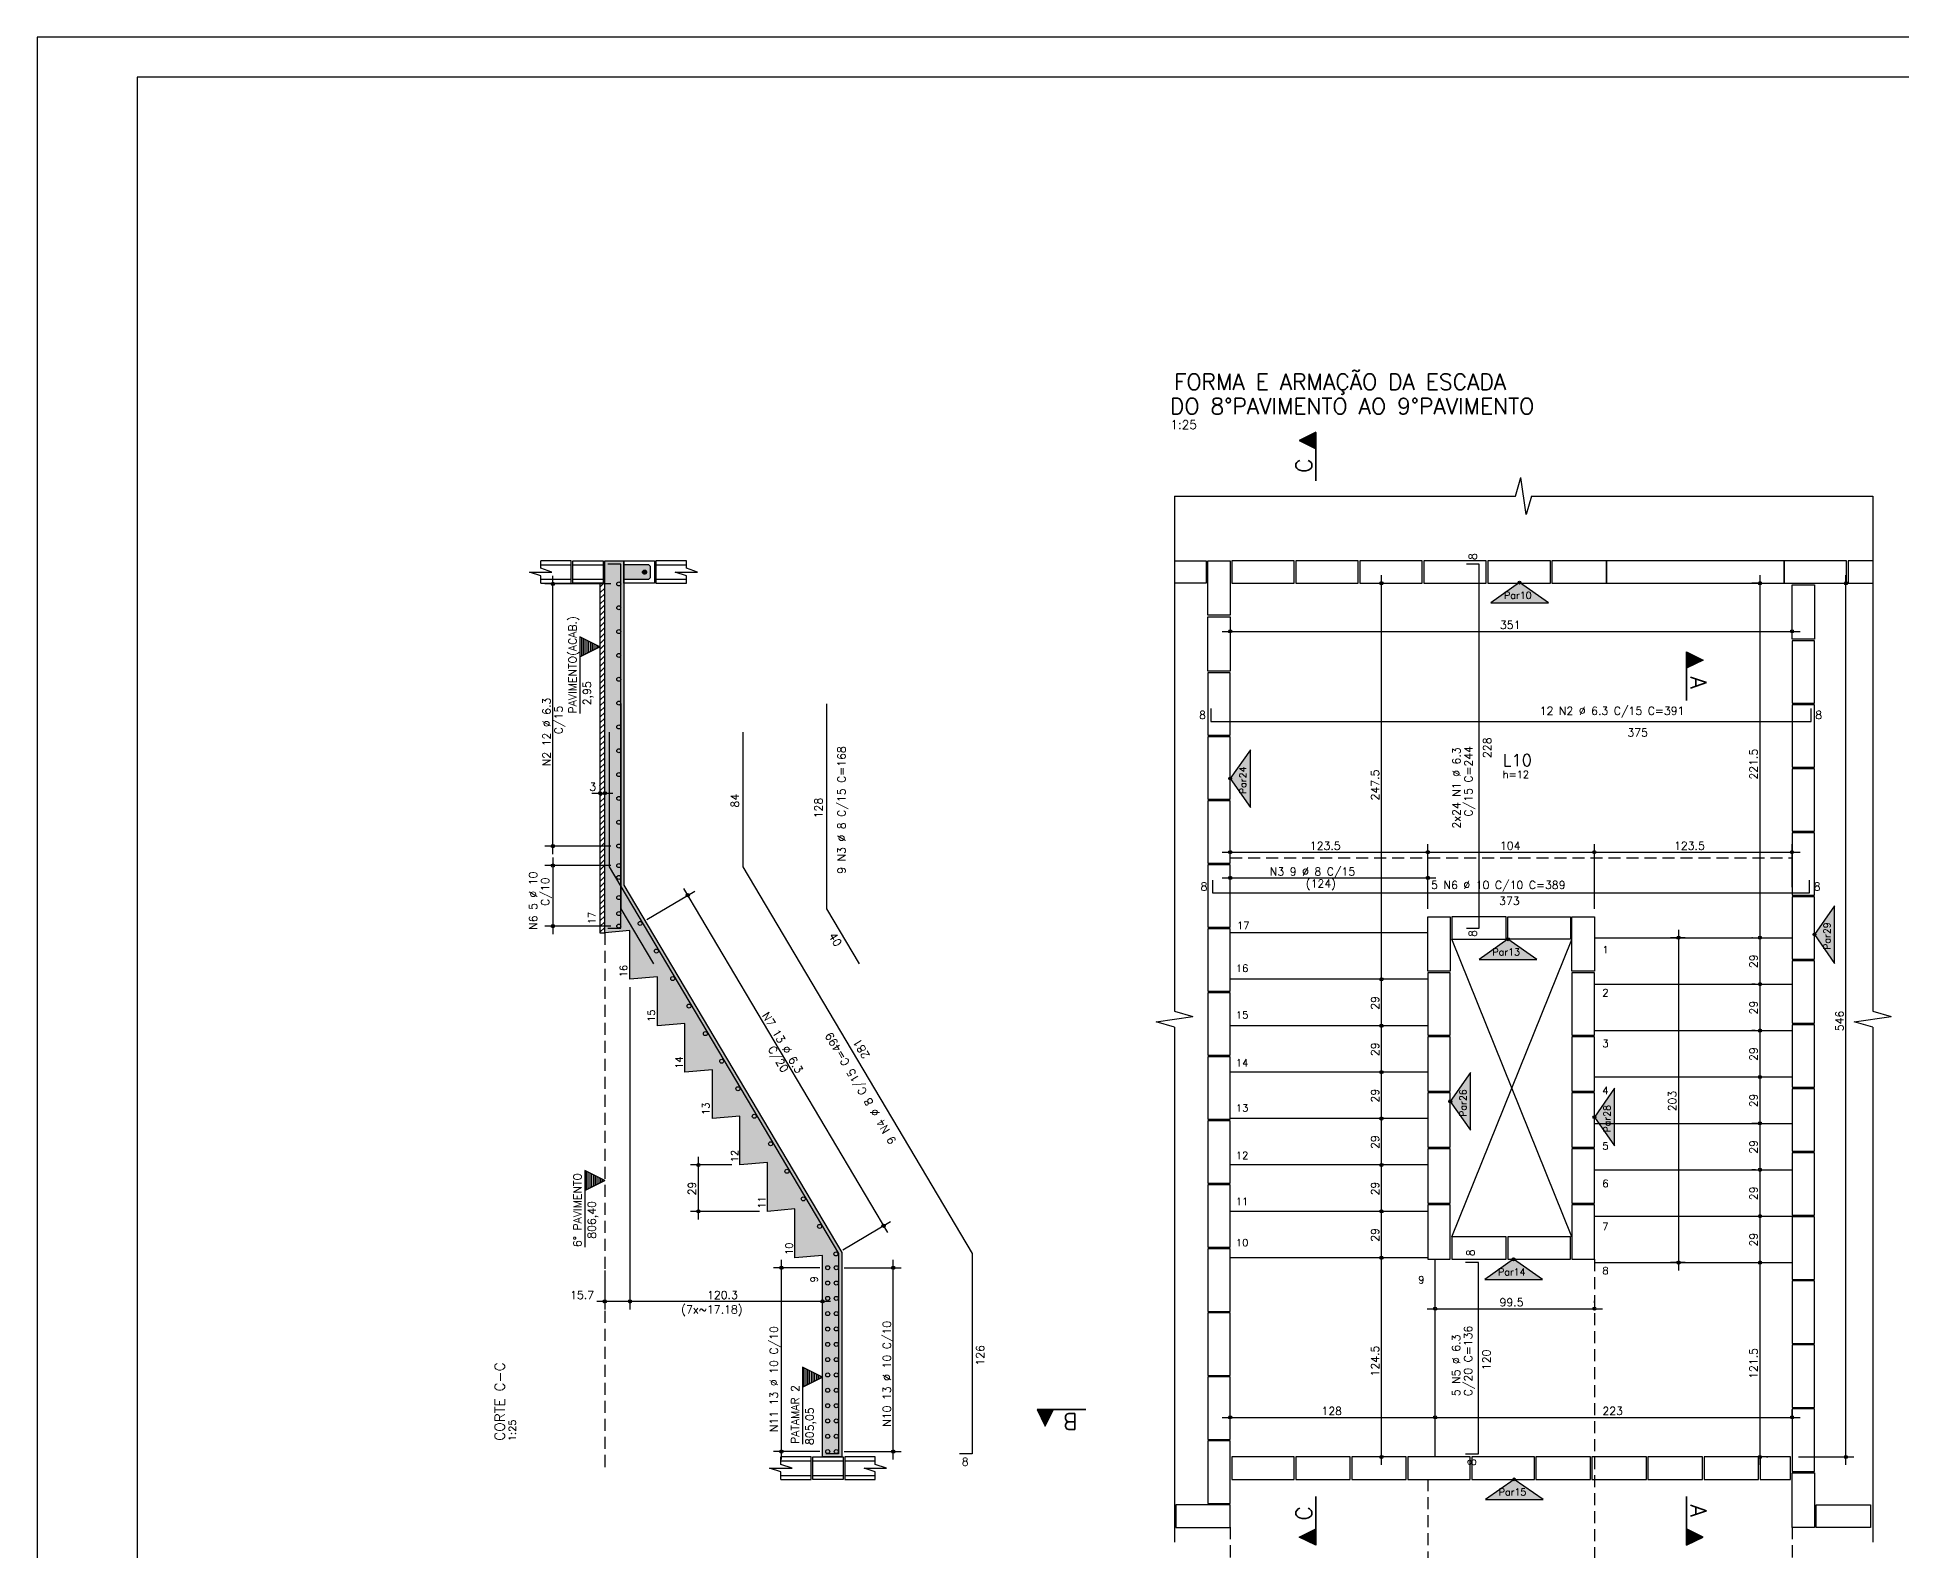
# Model space of a CAD drawing. Extents: x 0 to 84.1, y 0 to 59.4.
# Drawn here: x 0 to 46.59, y 21.57 to 59.4 of the extents above; entities that cross this region are included whole.
import ezdxf

# ---------------------------------------------------------------- set-up
doc = ezdxf.new("R2010")
doc.units = 0
doc.header["$MEASUREMENT"] = 0
doc.linetypes.add('ESTILO_TQS_0001', pattern=[0.45, 0.3, -0.15])
for name, color, linetype in [('ARQ_FOLHA', 7, 'CONTINUOUS'), ('PENA_01', 1, 'CONTINUOUS'), ('PENA_02', 2, 'CONTINUOUS'), ('PENA_03', 3, 'CONTINUOUS'), ('PENA_04', 4, 'CONTINUOUS'), ('PENA_05', 5, 'CONTINUOUS'), ('PENA_06', 6, 'CONTINUOUS'), ('PENA_10', 253, 'CONTINUOUS'), ('PENA_23', 50, 'CONTINUOUS')]:
    doc.layers.add(name, color=color, linetype=linetype)
doc.styles.get("Standard").update_dxf_attribs({"font": 'ROMANS.SHX'})

msp = doc.modelspace()

# ---------------------------------------------------------------- linework, layer by layer
at = {"layer": 'ARQ_FOLHA', "color": 1}
for points in [[(0, 0), (84.1, 0), (84.1, 59.4), (0, 59.4)], [(2.5, 1), (83.1, 1), (83.1, 58.4), (2.5, 58.4)]]:
    msp.add_lwpolyline(points, close=True, dxfattribs=at)
at = {"layer": 'PENA_01', "linetype": 'Continuous'}
for p, q in [((28.418, 46.313), (29.21, 46.313)), ((29.21, 46.313), (29.21, 45.753)), ((45.25, 46.313), (45.25, 45.753)), ((45.866, 46.313), (45.25, 46.313)), ((14.331, 45.734), (12.687, 45.734)), ((12.887, 38.983), (12.887, 45.934)), ((29.21, 45.753), (28.418, 45.753)), ((33.589, 35.652), (33.589, 45.953)), ((43.009, 45.753), (42.849, 45.753)), ((43.049, 45.953), (43.049, 36.692)), ((43.85, 45.753), (45.398, 45.753)), ((45.198, 23.713), (45.198, 45.953)), ((45.25, 45.753), (45.866, 45.753)), ((29.61, 44.55), (44.05, 44.55)), ((14.061, 40.696), (14.061, 40.706)), ((14.181, 40.698), (14.181, 40.706)), ((13.861, 40.506), (14.381, 40.506)), ((14.331, 39.183), (12.687, 39.183)), ((29.81, 38.953), (29.81, 39.23)), ((34.75, 37.613), (34.75, 39.23)), ((34.75, 37.613), (34.75, 39.23)), ((38.91, 37.613), (38.91, 39.23)), ((38.91, 37.613), (38.91, 39.23)), ((43.85, 38.153), (43.85, 39.23)), ((14.331, 38.695), (12.687, 38.695)), ((12.887, 38.895), (12.887, 36.982)), ((29.61, 39.03), (34.95, 39.03)), ((34.55, 39.03), (39.11, 39.03)), ((38.71, 39.03), (44.05, 39.03)), ((29.61, 38.385), (34.95, 38.385)), ((29.81, 38.545), (29.81, 38.585)), ((34.75, 38.545), (34.75, 38.585)), ((15.236, 37.349), (16.428, 38.056)), ((21.251, 29.522), (16.154, 38.126)), ((14.331, 37.182), (12.687, 37.182)), ((41.18, 36.892), (40.815, 36.892)), ((41.015, 37.092), (41.015, 28.572)), ((42.859, 36.892), (42.849, 36.892)), ((42.859, 36.892), (42.849, 36.892)), ((43.049, 37.092), (43.049, 35.532)), ((33.589, 34.492), (33.589, 36.052)), ((43.049, 35.932), (43.049, 34.372)), ((14.811, 35.652), (14.811, 27.601)), ((14.811, 35.652), (14.811, 27.601)), ((42.925, 35.732), (42.849, 35.732)), ((42.925, 35.732), (42.849, 35.732)), ((33.589, 33.332), (33.589, 34.892)), ((42.925, 34.572), (42.849, 34.572)), ((42.925, 34.572), (42.849, 34.572)), ((43.049, 34.772), (43.049, 33.212)), ((33.589, 32.172), (33.589, 33.732)), ((43.049, 33.612), (43.049, 32.052)), ((43.185, 33.412), (43.249, 33.412)), ((43.185, 33.412), (43.249, 33.412)), ((33.589, 31.012), (33.589, 32.572)), ((43.052, 32.252), (42.849, 32.252)), ((43.052, 32.252), (42.849, 32.252)), ((43.049, 32.452), (43.049, 30.892)), ((16.52, 29.852), (16.52, 31.412)), ((33.589, 29.852), (33.589, 31.412)), ((43.049, 31.292), (43.049, 29.732)), ((17.36, 31.212), (16.32, 31.212)), ((42.938, 31.092), (42.849, 31.092)), ((42.938, 31.092), (42.849, 31.092)), ((18.047, 30.052), (16.32, 30.052)), ((33.589, 28.692), (33.589, 30.252)), ((43.049, 30.132), (43.049, 28.572)), ((43.236, 29.932), (43.249, 29.932)), ((43.236, 29.932), (43.249, 29.932)), ((20.129, 29.09), (21.321, 29.796)), ((33.589, 23.713), (33.589, 29.092)), ((43.049, 28.972), (43.049, 23.713)), ((14.181, 28.573), (14.181, 27.601)), ((19.551, 28.644), (18.394, 28.644)), ((18.594, 23.848), (18.594, 28.844)), ((20.166, 28.644), (21.591, 28.644)), ((21.391, 23.848), (21.391, 28.844)), ((41.18, 28.772), (40.815, 28.772)), ((43.173, 28.772), (43.249, 28.772)), ((43.173, 28.772), (43.249, 28.772)), ((19.621, 27.49), (19.621, 28.001)), ((15.011, 27.801), (13.981, 27.801)), ((19.821, 27.801), (14.611, 27.801)), ((34.73, 27.619), (39.11, 27.619)), ((34.93, 27.723), (34.93, 27.819)), ((38.91, 27.766), (38.91, 27.819)), ((29.61, 24.902), (35.13, 24.902)), ((29.81, 24.553), (29.81, 25.102)), ((34.73, 24.902), (44.05, 24.902)), ((34.93, 24.754), (34.93, 25.102)), ((34.93, 24.754), (34.93, 25.102)), ((43.85, 24.953), (43.85, 25.102)), ((19.551, 24.048), (18.394, 24.048)), ((20.166, 24.048), (21.591, 24.048)), ((43.21, 23.913), (43.249, 23.913)), ((44.01, 23.913), (45.398, 23.913))]:
    msp.add_line(p, q, dxfattribs=at)
at = {"layer": 'PENA_01', "linetype": 'ESTILO_TQS_0001'}
for p, q in [((29.81, 38.893), (43.85, 38.893)), ((14.181, 37.012), (14.181, 23.568)), ((38.91, 28.854), (38.91, 19.668)), ((34.75, 23.354), (34.75, 19.668)), ((29.81, 22.154), (29.81, 19.668)), ((43.85, 22.154), (43.85, 19.668))]:
    msp.add_line(p, q, dxfattribs=at)
at = {"layer": 'PENA_01', "linetype": 'Continuous'}
for points in [[(20.101, 29.024), (20.101, 23.913), (19.621, 23.913), (19.621, 28.952), (18.934, 28.892), (18.934, 30.112), (18.247, 30.052), (18.247, 31.272), (17.56, 31.212), (17.56, 32.432), (16.872, 32.372), (16.872, 33.592), (16.185, 33.532), (16.185, 34.752), (15.498, 34.692), (15.498, 35.912), (14.811, 35.852), (14.811, 37.072), (14.181, 37.012), (14.181, 46.313), (14.661, 46.313), (14.661, 38.207), (20.101, 29.024)], [(29.81, 46.313), (29.81, 44.953), (29.25, 44.953), (29.25, 46.313), (29.81, 46.313)], [(29.85, 45.753), (31.41, 45.753), (31.41, 46.313), (29.85, 46.313), (29.85, 45.753)], [(31.45, 45.753), (33.01, 45.753), (33.01, 46.313), (31.45, 46.313), (31.45, 45.753)], [(33.05, 45.753), (34.61, 45.753), (34.61, 46.313), (33.05, 46.313), (33.05, 45.753)], [(34.65, 45.753), (36.21, 45.753), (36.21, 46.313), (34.65, 46.313), (34.65, 45.753)], [(36.25, 45.753), (37.81, 45.753), (37.81, 46.313), (36.25, 46.313), (36.25, 45.753)], [(37.85, 45.753), (39.21, 45.753), (39.21, 46.313), (37.85, 46.313), (37.85, 45.753)], [(39.21, 45.753), (43.65, 45.753), (43.65, 46.313), (39.21, 46.313), (39.21, 45.753)], [(43.65, 45.753), (45.21, 45.753), (45.21, 46.313), (43.65, 46.313), (43.65, 45.753)], [(43.85, 44.353), (43.85, 45.713), (44.41, 45.713), (44.41, 44.353), (43.85, 44.353)], [(29.81, 44.913), (29.81, 43.553), (29.25, 43.553), (29.25, 44.913), (29.81, 44.913)], [(44.41, 42.753), (44.41, 44.313), (43.85, 44.313), (43.85, 42.753), (44.41, 42.753)], [(29.81, 41.953), (29.81, 43.513), (29.25, 43.513), (29.25, 41.953), (29.81, 41.953)], [(44.41, 41.153), (44.41, 42.713), (43.85, 42.713), (43.85, 41.153), (44.41, 41.153)], [(29.81, 40.353), (29.81, 41.913), (29.25, 41.913), (29.25, 40.353), (29.81, 40.353)], [(44.41, 39.553), (44.41, 41.113), (43.85, 41.113), (43.85, 39.553), (44.41, 39.553)], [(29.81, 38.753), (29.81, 40.313), (29.25, 40.313), (29.25, 38.753), (29.81, 38.753)], [(44.41, 37.953), (44.41, 39.513), (43.85, 39.513), (43.85, 37.953), (44.41, 37.953)], [(29.81, 37.153), (29.81, 38.713), (29.25, 38.713), (29.25, 37.153), (29.81, 37.153)], [(44.41, 36.353), (44.41, 37.913), (43.85, 37.913), (43.85, 36.353), (44.41, 36.353)], [(35.31, 37.413), (35.31, 36.053), (34.75, 36.053), (34.75, 37.413), (35.31, 37.413)], [(36.71, 37.413), (35.35, 37.413), (35.35, 36.853), (36.71, 36.853), (36.71, 37.413)], [(36.75, 37.413), (38.31, 37.413), (38.31, 36.853), (36.75, 36.853), (36.75, 37.413)], [(38.91, 37.413), (38.91, 36.053), (38.35, 36.053), (38.35, 37.413), (38.91, 37.413)], [(29.81, 35.553), (29.81, 37.113), (29.25, 37.113), (29.25, 35.553), (29.81, 35.553)], [(35.31, 34.453), (35.31, 36.013), (34.75, 36.013), (34.75, 34.453), (35.31, 34.453)], [(38.91, 34.453), (38.91, 36.013), (38.35, 36.013), (38.35, 34.453), (38.91, 34.453)], [(44.41, 34.753), (44.41, 36.313), (43.85, 36.313), (43.85, 34.753), (44.41, 34.753)], [(29.81, 33.953), (29.81, 35.513), (29.25, 35.513), (29.25, 33.953), (29.81, 33.953)], [(44.41, 33.153), (44.41, 34.713), (43.85, 34.713), (43.85, 33.153), (44.41, 33.153)], [(35.31, 33.053), (35.31, 34.413), (34.75, 34.413), (34.75, 33.053), (35.31, 33.053)], [(38.91, 33.053), (38.91, 34.413), (38.35, 34.413), (38.35, 33.053), (38.91, 33.053)], [(29.81, 32.353), (29.81, 33.913), (29.25, 33.913), (29.25, 32.353), (29.81, 32.353)], [(44.41, 31.553), (44.41, 33.113), (43.85, 33.113), (43.85, 31.553), (44.41, 31.553)], [(35.31, 31.653), (35.31, 33.013), (34.75, 33.013), (34.75, 31.653), (35.31, 31.653)], [(38.91, 31.653), (38.91, 33.013), (38.35, 33.013), (38.35, 31.653), (38.91, 31.653)], [(29.81, 30.753), (29.81, 32.313), (29.25, 32.313), (29.25, 30.753), (29.81, 30.753)], [(35.31, 30.253), (35.31, 31.613), (34.75, 31.613), (34.75, 30.253), (35.31, 30.253)], [(38.91, 30.253), (38.91, 31.613), (38.35, 31.613), (38.35, 30.253), (38.91, 30.253)], [(44.41, 29.953), (44.41, 31.513), (43.85, 31.513), (43.85, 29.953), (44.41, 29.953)], [(29.81, 29.153), (29.81, 30.713), (29.25, 30.713), (29.25, 29.153), (29.81, 29.153)], [(35.31, 28.853), (35.31, 30.213), (34.75, 30.213), (34.75, 28.853), (35.31, 28.853)], [(38.91, 28.853), (38.91, 30.213), (38.35, 30.213), (38.35, 28.853), (38.91, 28.853)], [(44.41, 28.353), (44.41, 29.913), (43.85, 29.913), (43.85, 28.353), (44.41, 28.353)], [(36.71, 29.413), (35.35, 29.413), (35.35, 28.853), (36.71, 28.853), (36.71, 29.413)], [(36.75, 28.853), (38.31, 28.853), (38.31, 29.413), (36.75, 29.413), (36.75, 28.853)], [(29.81, 27.553), (29.81, 29.113), (29.25, 29.113), (29.25, 27.553), (29.81, 27.553)], [(44.41, 26.753), (44.41, 28.313), (43.85, 28.313), (43.85, 26.753), (44.41, 26.753)], [(29.81, 25.953), (29.81, 27.513), (29.25, 27.513), (29.25, 25.953), (29.81, 25.953)], [(44.41, 25.153), (44.41, 26.713), (43.85, 26.713), (43.85, 25.153), (44.41, 25.153)], [(29.81, 24.353), (29.81, 25.913), (29.25, 25.913), (29.25, 24.353), (29.81, 24.353)], [(44.41, 23.553), (44.41, 25.113), (43.85, 25.113), (43.85, 23.553), (44.41, 23.553)], [(29.81, 22.753), (29.81, 24.313), (29.25, 24.313), (29.25, 22.753), (29.81, 22.753)], [(29.85, 23.353), (31.41, 23.353), (31.41, 23.913), (29.85, 23.913), (29.85, 23.353)], [(31.45, 23.353), (32.81, 23.353), (32.81, 23.913), (31.45, 23.913), (31.45, 23.353)], [(32.85, 23.353), (34.21, 23.353), (34.21, 23.913), (32.85, 23.913), (32.85, 23.353)], [(34.25, 23.353), (35.81, 23.353), (35.81, 23.913), (34.25, 23.913), (34.25, 23.353)], [(35.85, 23.353), (37.41, 23.353), (37.41, 23.913), (35.85, 23.913), (35.85, 23.353)], [(37.45, 23.353), (38.81, 23.353), (38.81, 23.913), (37.45, 23.913), (37.45, 23.353)], [(38.85, 23.353), (40.21, 23.353), (40.21, 23.913), (38.85, 23.913), (38.85, 23.353)], [(40.25, 23.353), (41.61, 23.353), (41.61, 23.913), (40.25, 23.913), (40.25, 23.353)], [(41.65, 23.353), (43.01, 23.353), (43.01, 23.913), (41.65, 23.913), (41.65, 23.353)], [(43.05, 23.353), (43.81, 23.353), (43.81, 23.913), (43.05, 23.913), (43.05, 23.353)], [(43.85, 22.153), (43.85, 23.513), (44.41, 23.513), (44.41, 22.153), (43.85, 22.153)], [(29.81, 22.713), (28.45, 22.713), (28.45, 22.153), (29.81, 22.153), (29.81, 22.713)], [(45.81, 22.153), (44.45, 22.153), (44.45, 22.713), (45.81, 22.713), (45.81, 22.153)]]:
    msp.add_lwpolyline(points, dxfattribs=at)
at = {"layer": 'PENA_02', "linetype": 'Continuous'}
for points in [[(0, 0), (84.1, 0), (84.1, 59.4), (0, 59.4), (0, 0)], [(0, 0), (84.1, 0), (84.1, 59.4), (0, 59.4), (0, 0)], [(12.581, 45.753), (12.581, 45.939), (12.301, 46.033), (12.861, 46.033), (12.581, 46.126), (12.581, 46.313)], [(16.221, 45.753), (16.221, 45.939), (15.941, 46.033), (16.501, 46.033), (16.221, 46.126), (16.221, 46.313)], [(18.581, 23.353), (18.581, 23.539), (18.301, 23.633), (18.861, 23.633), (18.581, 23.726), (18.581, 23.913)], [(20.941, 23.353), (20.941, 23.539), (20.661, 23.633), (21.221, 23.633), (20.941, 23.726), (20.941, 23.913)]]:
    msp.add_lwpolyline(points, dxfattribs=at)
for centre, radius in [((12.887, 45.734), 0.0416), ((12.887, 45.734), 0.0208), ((33.589, 45.753), 0.04), ((33.589, 45.753), 0.02), ((43.049, 45.753), 0.04), ((43.049, 45.753), 0.02), ((45.198, 45.753), 0.04), ((45.198, 45.753), 0.02), ((29.81, 44.55), 0.04), ((29.81, 44.55), 0.02), ((43.85, 44.55), 0.04), ((43.85, 44.55), 0.02), ((14.061, 40.506), 0.04), ((14.181, 40.506), 0.04), ((14.061, 40.506), 0.02), ((14.181, 40.506), 0.02), ((12.887, 39.183), 0.0416), ((12.887, 39.183), 0.0208), ((12.887, 38.695), 0.0416), ((12.887, 38.695), 0.0208), ((29.81, 39.03), 0.04), ((29.81, 39.03), 0.02), ((34.75, 39.03), 0.04), ((34.75, 39.03), 0.04), ((34.75, 39.03), 0.02), ((34.75, 39.03), 0.02), ((38.91, 39.03), 0.04), ((38.91, 39.03), 0.04), ((38.91, 39.03), 0.02), ((38.91, 39.03), 0.02), ((43.85, 39.03), 0.04), ((43.85, 39.03), 0.02), ((29.81, 38.385), 0.0416), ((29.81, 38.385), 0.0208), ((34.75, 38.385), 0.0416), ((34.75, 38.385), 0.0208), ((16.256, 37.954), 0.0416), ((16.256, 37.954), 0.0208), ((12.887, 37.182), 0.0416), ((12.887, 37.182), 0.0208), ((41.015, 36.892), 0.04), ((41.015, 36.892), 0.02), ((43.049, 36.892), 0.04), ((43.049, 36.892), 0.04), ((43.049, 36.892), 0.02), ((43.049, 36.892), 0.02), ((33.589, 35.852), 0.04), ((33.589, 35.852), 0.04), ((33.589, 35.852), 0.02), ((33.589, 35.852), 0.02), ((43.049, 35.732), 0.04), ((43.049, 35.732), 0.04), ((43.049, 35.732), 0.02), ((43.049, 35.732), 0.02), ((33.589, 34.692), 0.04), ((33.589, 34.692), 0.04), ((33.589, 34.692), 0.02), ((33.589, 34.692), 0.02), ((43.049, 34.572), 0.04), ((43.049, 34.572), 0.04), ((43.049, 34.572), 0.02), ((43.049, 34.572), 0.02), ((33.589, 33.532), 0.04), ((33.589, 33.532), 0.04), ((33.589, 33.532), 0.02), ((33.589, 33.532), 0.02), ((43.049, 33.412), 0.04), ((43.049, 33.412), 0.04), ((43.049, 33.412), 0.02), ((43.049, 33.412), 0.02), ((33.589, 32.372), 0.04), ((33.589, 32.372), 0.04), ((33.589, 32.372), 0.02), ((33.589, 32.372), 0.02), ((43.049, 32.252), 0.04), ((43.049, 32.252), 0.04), ((43.049, 32.252), 0.02), ((43.049, 32.252), 0.02), ((16.52, 31.212), 0.04), ((16.52, 31.212), 0.02), ((33.589, 31.212), 0.04), ((33.589, 31.212), 0.04), ((33.589, 31.212), 0.02), ((33.589, 31.212), 0.02), ((43.049, 31.092), 0.04), ((43.049, 31.092), 0.04), ((43.049, 31.092), 0.02), ((43.049, 31.092), 0.02), ((16.52, 30.052), 0.04), ((16.52, 30.052), 0.02), ((33.589, 30.052), 0.04), ((33.589, 30.052), 0.04), ((33.589, 30.052), 0.02), ((33.589, 30.052), 0.02), ((43.049, 29.932), 0.04), ((43.049, 29.932), 0.04), ((43.049, 29.932), 0.02), ((43.049, 29.932), 0.02), ((21.149, 29.694), 0.0416), ((21.149, 29.694), 0.0208), ((33.589, 28.892), 0.04), ((33.589, 28.892), 0.04), ((33.589, 28.892), 0.02), ((33.589, 28.892), 0.02), ((18.594, 28.644), 0.0416), ((18.594, 28.644), 0.0208), ((21.391, 28.644), 0.0416), ((21.391, 28.644), 0.0208), ((41.015, 28.772), 0.04), ((41.015, 28.772), 0.02), ((43.049, 28.772), 0.04), ((43.049, 28.772), 0.04), ((43.049, 28.772), 0.02), ((43.049, 28.772), 0.02), ((14.181, 27.801), 0.04), ((14.181, 27.801), 0.02), ((14.811, 27.801), 0.04), ((14.811, 27.801), 0.04), ((14.811, 27.801), 0.02), ((14.811, 27.801), 0.02), ((19.621, 27.801), 0.04), ((19.621, 27.801), 0.02), ((34.93, 27.619), 0.04), ((34.93, 27.619), 0.02), ((38.91, 27.619), 0.04), ((38.91, 27.619), 0.02), ((29.81, 24.902), 0.04), ((29.81, 24.902), 0.02), ((34.93, 24.902), 0.04), ((34.93, 24.902), 0.04), ((34.93, 24.902), 0.02), ((34.93, 24.902), 0.02), ((43.85, 24.902), 0.04), ((43.85, 24.902), 0.02), ((18.594, 24.048), 0.0416), ((18.594, 24.048), 0.0208), ((21.391, 24.048), 0.0416), ((21.391, 24.048), 0.0208), ((33.589, 23.913), 0.04), ((33.589, 23.913), 0.02), ((43.049, 23.913), 0.04), ((43.049, 23.913), 0.02), ((45.198, 23.913), 0.04), ((45.198, 23.913), 0.02)]:
    msp.add_circle(centre, radius, dxfattribs=at)
at = {"layer": 'PENA_03', "linetype": 'Continuous'}
for p, q in [((36.942, 47.931), (37.075, 48.393)), ((37.208, 47.469), (37.075, 48.393)), ((28.418, 47.931), (36.942, 47.931)), ((28.418, 47.931), (28.418, 35.058)), ((37.342, 47.931), (37.208, 47.469)), ((37.342, 47.931), (45.866, 47.931)), ((45.866, 47.931), (45.866, 35.058)), ((13.341, 46.313), (12.581, 46.313)), ((12.581, 46.213), (13.341, 46.213)), ((13.341, 45.753), (13.341, 46.313)), ((13.381, 46.213), (14.141, 46.213)), ((16.221, 46.313), (15.461, 46.313)), ((15.461, 46.313), (15.461, 45.753)), ((15.461, 46.213), (16.221, 46.213)), ((12.581, 45.853), (13.341, 45.853)), ((12.581, 45.753), (13.341, 45.753)), ((13.381, 45.853), (14.141, 45.853)), ((14.061, 45.655), (14.159, 45.753)), ((14.181, 45.753), (14.061, 45.753)), ((15.461, 45.853), (16.221, 45.853)), ((15.461, 45.753), (16.221, 45.753)), ((14.061, 45.513), (14.181, 45.633)), ((14.061, 45.372), (14.181, 45.492)), ((14.061, 45.23), (14.181, 45.35)), ((14.061, 45.089), (14.181, 45.209)), ((14.061, 44.948), (14.181, 45.068)), ((14.061, 44.806), (14.181, 44.926)), ((14.061, 44.665), (14.181, 44.785)), ((13.561, 44.413), (13.561, 42.493)), ((14.061, 44.163), (13.561, 44.413)), ((13.606, 43.935), (13.606, 44.39)), ((13.65, 43.957), (13.65, 44.368)), ((13.695, 43.98), (13.695, 44.346)), ((13.74, 44.002), (13.74, 44.324)), ((13.784, 44.024), (13.784, 44.301)), ((13.829, 44.046), (13.829, 44.279)), ((14.061, 44.523), (14.181, 44.643)), ((14.061, 44.382), (14.181, 44.502)), ((14.061, 44.24), (14.181, 44.36)), ((14.061, 44.163), (13.561, 43.913)), ((13.873, 44.069), (13.873, 44.257)), ((13.918, 44.091), (13.918, 44.234)), ((13.962, 44.113), (13.962, 44.212)), ((14.007, 44.136), (14.007, 44.19)), ((14.061, 44.099), (14.181, 44.219)), ((14.061, 43.958), (14.181, 44.078)), ((14.061, 43.816), (14.181, 43.936)), ((14.061, 43.675), (14.181, 43.795)), ((14.061, 43.533), (14.181, 43.653)), ((14.061, 43.392), (14.181, 43.512)), ((14.061, 43.25), (14.181, 43.37)), ((14.061, 43.109), (14.181, 43.229)), ((14.061, 42.968), (14.181, 43.088)), ((14.061, 42.826), (14.181, 42.946)), ((14.061, 42.685), (14.181, 42.805)), ((14.061, 42.543), (14.181, 42.663)), ((14.061, 42.402), (14.181, 42.522)), ((14.061, 42.261), (14.181, 42.381)), ((14.061, 42.119), (14.181, 42.239)), ((14.061, 41.978), (14.181, 42.098)), ((14.061, 41.836), (14.181, 41.956)), ((14.061, 41.695), (14.181, 41.815)), ((14.061, 41.553), (14.181, 41.673)), ((14.061, 41.412), (14.181, 41.532)), ((14.061, 41.271), (14.181, 41.391)), ((14.061, 41.129), (14.181, 41.249)), ((14.061, 40.988), (14.181, 41.108)), ((14.061, 40.846), (14.181, 40.966)), ((14.061, 40.705), (14.181, 40.825)), ((14.061, 40.563), (14.181, 40.683)), ((14.061, 40.422), (14.181, 40.542)), ((14.061, 40.281), (14.181, 40.401)), ((14.061, 40.139), (14.181, 40.259)), ((14.061, 39.998), (14.181, 40.118)), ((14.061, 39.856), (14.181, 39.976)), ((14.061, 39.715), (14.181, 39.835)), ((14.061, 39.574), (14.181, 39.694)), ((14.061, 39.432), (14.181, 39.552)), ((14.061, 39.291), (14.181, 39.411)), ((14.061, 39.149), (14.181, 39.269)), ((14.061, 39.008), (14.181, 39.128)), ((14.061, 38.866), (14.181, 38.986)), ((14.061, 38.725), (14.181, 38.845)), ((14.061, 38.584), (14.181, 38.704)), ((14.061, 38.442), (14.181, 38.562)), ((14.061, 38.301), (14.181, 38.421)), ((14.061, 38.159), (14.181, 38.279)), ((14.061, 38.018), (14.181, 38.138)), ((14.061, 37.876), (14.181, 37.996)), ((14.061, 37.735), (14.181, 37.855)), ((14.061, 37.594), (14.181, 37.714)), ((14.061, 37.452), (14.181, 37.572)), ((14.061, 37.311), (14.181, 37.431)), ((14.061, 37.169), (14.181, 37.289)), ((14.061, 37.028), (14.181, 37.148)), ((34.75, 37.012), (29.81, 37.012)), ((38.35, 29.413), (35.35, 36.853)), ((35.35, 29.413), (38.35, 36.851)), ((38.91, 36.892), (43.85, 36.892)), ((34.75, 35.852), (29.81, 35.852)), ((38.91, 35.732), (43.85, 35.732)), ((28.418, 35.058), (28.88, 34.924)), ((45.866, 35.058), (46.327, 34.924)), ((27.956, 34.791), (28.88, 34.924)), ((28.418, 34.658), (27.956, 34.791)), ((28.418, 34.658), (28.418, 21.785)), ((34.75, 34.692), (29.81, 34.692)), ((38.91, 34.572), (43.85, 34.572)), ((45.404, 34.791), (46.327, 34.924)), ((45.866, 34.658), (45.404, 34.791)), ((45.866, 34.658), (45.866, 21.785)), ((34.75, 33.532), (29.81, 33.532)), ((38.91, 33.412), (43.85, 33.412)), ((34.75, 32.372), (29.81, 32.372)), ((38.91, 32.252), (43.85, 32.252)), ((13.681, 31.076), (13.681, 29.156)), ((14.181, 30.826), (13.681, 31.076)), ((14.181, 30.826), (13.681, 30.576)), ((13.726, 30.599), (13.726, 31.054)), ((13.77, 30.621), (13.77, 31.032)), ((13.815, 30.643), (13.815, 31.009)), ((13.86, 30.665), (13.86, 30.987)), ((13.904, 30.688), (13.904, 30.965)), ((13.949, 30.71), (13.949, 30.942)), ((13.993, 30.732), (13.993, 30.92)), ((14.038, 30.755), (14.038, 30.898)), ((14.082, 30.777), (14.082, 30.876)), ((14.127, 30.799), (14.127, 30.853)), ((34.75, 31.212), (29.81, 31.212)), ((38.91, 31.092), (43.85, 31.092)), ((34.75, 30.052), (29.81, 30.052)), ((38.91, 29.932), (43.85, 29.932)), ((34.75, 28.892), (29.81, 28.892)), ((34.93, 23.914), (34.93, 28.854)), ((38.91, 28.772), (43.85, 28.772)), ((19.121, 26.156), (19.121, 24.236)), ((19.621, 25.906), (19.121, 26.156)), ((19.166, 25.678), (19.166, 26.133)), ((19.21, 25.7), (19.21, 26.111)), ((19.621, 25.906), (19.121, 25.656)), ((19.255, 25.723), (19.255, 26.089)), ((19.3, 25.745), (19.3, 26.067)), ((19.344, 25.767), (19.344, 26.044)), ((19.389, 25.789), (19.389, 26.022)), ((19.433, 25.812), (19.433, 26)), ((19.478, 25.834), (19.478, 25.977)), ((19.522, 25.856), (19.522, 25.955)), ((19.567, 25.879), (19.567, 25.933)), ((19.341, 23.913), (18.581, 23.913)), ((18.581, 23.813), (19.341, 23.813)), ((19.341, 23.353), (19.341, 23.913)), ((19.381, 23.813), (20.141, 23.813)), ((20.941, 23.913), (20.181, 23.913)), ((20.181, 23.913), (20.181, 23.353)), ((20.181, 23.813), (20.941, 23.813)), ((18.581, 23.453), (19.341, 23.453)), ((18.581, 23.353), (19.341, 23.353)), ((19.381, 23.453), (20.141, 23.453)), ((20.181, 23.453), (20.941, 23.453)), ((20.181, 23.353), (20.941, 23.353))]:
    msp.add_line(p, q, dxfattribs=at)
for points in [[(31.95, 49.524), (31.541, 49.319), (31.95, 49.115), (31.95, 49.524)], [(14.141, 46.313), (14.141, 45.753), (13.381, 45.753), (13.381, 46.313), (14.141, 46.313)], [(15.421, 46.313), (15.421, 45.753), (14.661, 45.753), (14.661, 46.313), (15.421, 46.313)], [(14.661, 45.853), (15.281, 45.853), (15.321, 45.893), (15.321, 46.173), (15.281, 46.213), (14.661, 46.213)], [(14.181, 45.753), (14.061, 45.753), (14.061, 37.012), (14.181, 37.012), (14.181, 45.753)], [(15.175, 45.98), (15.164, 45.982), (15.154, 45.985), (15.145, 45.99), (15.138, 45.997), (15.131, 46.005), (15.127, 46.015), (15.125, 46.025), (15.125, 46.036), (15.127, 46.046), (15.131, 46.055), (15.138, 46.064), (15.145, 46.071), (15.154, 46.076), (15.164, 46.079), (15.175, 46.08), (15.185, 46.079), (15.195, 46.076), (15.204, 46.071), (15.212, 46.064), (15.218, 46.055), (15.222, 46.046), (15.224, 46.036), (15.224, 46.025), (15.222, 46.015), (15.218, 46.005), (15.212, 45.997), (15.204, 45.99), (15.195, 45.985), (15.185, 45.982), (15.175, 45.98)], [(13.561, 43.913), (14.061, 44.163), (13.561, 44.413), (13.561, 43.913)], [(41.214, 44.039), (41.623, 43.834), (41.214, 43.629), (41.214, 44.039)], [(13.681, 30.576), (14.181, 30.826), (13.681, 31.076), (13.681, 30.576)], [(19.121, 25.656), (19.621, 25.906), (19.121, 26.156), (19.121, 25.656)], [(24.986, 25.099), (25.19, 24.69), (25.395, 25.099), (24.986, 25.099)], [(20.141, 23.913), (20.141, 23.353), (19.381, 23.353), (19.381, 23.913), (20.141, 23.913)], [(31.95, 21.707), (31.541, 21.912), (31.95, 22.117), (31.95, 21.707)], [(41.212, 21.707), (41.621, 21.912), (41.212, 22.117), (41.212, 21.707)]]:
    msp.add_lwpolyline(points, dxfattribs=at)
for centre in [(14.531, 45.734), (15.175, 46.03), (14.531, 45.139), (14.531, 44.543), (14.531, 43.947), (14.531, 43.352), (14.531, 42.756), (14.531, 42.161), (14.531, 41.565), (14.531, 40.969), (14.531, 40.374), (14.531, 39.778), (14.531, 39.183), (14.531, 38.695), (14.531, 38.399), (14.531, 37.895), (14.531, 37.495), (15.064, 37.248), (14.531, 37.182), (15.472, 36.559), (15.879, 35.871), (16.287, 35.183), (16.695, 34.494), (17.103, 33.806), (17.51, 33.118), (17.918, 32.43), (18.326, 31.741), (18.734, 31.053), (19.142, 30.365), (19.549, 29.676), (19.957, 28.988), (19.751, 28.644), (19.966, 28.644), (19.751, 28.261), (19.966, 28.261), (19.751, 27.878), (19.751, 27.495), (19.966, 27.878), (19.966, 27.495), (19.751, 27.111), (19.966, 27.112), (19.751, 26.728), (19.966, 26.728), (19.751, 26.345), (19.966, 26.346), (19.751, 25.962), (19.751, 25.579), (19.966, 25.962), (19.966, 25.58), (19.751, 25.195), (19.966, 25.195), (19.751, 24.812), (19.966, 24.814), (19.751, 24.429), (19.966, 24.429), (19.751, 24.048), (19.966, 24.048)]:
    msp.add_circle(centre, 0.05, dxfattribs=at)
for points in [[(15.175, 45.98), (15.125, 46.036), (15.127, 46.046)], [(15.175, 45.98), (15.125, 46.025), (15.125, 46.036)], [(15.175, 45.98), (15.127, 46.015), (15.125, 46.025)], [(15.175, 45.98), (15.127, 46.046), (15.131, 46.055)], [(15.175, 45.98), (15.131, 46.005), (15.127, 46.015)], [(15.175, 45.98), (15.131, 46.055), (15.138, 46.064)], [(15.175, 45.98), (15.138, 45.997), (15.131, 46.005)], [(15.175, 45.98), (15.138, 46.064), (15.145, 46.071)], [(15.175, 45.98), (15.145, 45.99), (15.138, 45.997)], [(15.175, 45.98), (15.145, 46.071), (15.154, 46.076)], [(15.175, 45.98), (15.154, 45.985), (15.145, 45.99)], [(15.175, 45.98), (15.154, 46.076), (15.164, 46.079)], [(15.175, 45.98), (15.164, 45.982), (15.154, 45.985)], [(15.175, 45.98), (15.164, 46.079), (15.175, 46.08)], [(15.175, 45.98), (15.175, 46.08), (15.185, 46.079)], [(15.175, 45.98), (15.185, 46.079), (15.195, 46.076)], [(15.175, 45.98), (15.195, 46.076), (15.204, 46.071)], [(15.175, 45.98), (15.204, 46.071), (15.212, 46.064)], [(15.175, 45.98), (15.212, 46.064), (15.218, 46.055)], [(15.175, 45.98), (15.218, 46.055), (15.222, 46.046)], [(15.175, 45.98), (15.222, 46.046), (15.224, 46.036)], [(15.175, 45.98), (15.224, 46.036), (15.224, 46.025)], [(15.175, 45.98), (15.224, 46.025), (15.222, 46.015)], [(15.175, 45.98), (15.222, 46.015), (15.218, 46.005)], [(15.175, 45.98), (15.218, 46.005), (15.212, 45.997)], [(15.175, 45.98), (15.212, 45.997), (15.204, 45.99)], [(15.175, 45.98), (15.204, 45.99), (15.195, 45.985)], [(15.175, 45.98), (15.195, 45.985), (15.185, 45.982)], [(15.175, 45.98), (15.185, 45.982), (15.175, 45.98)]]:
    msp.add_solid(points, dxfattribs=at)
at = {"layer": 'PENA_04', "linetype": 'Continuous'}
for p, q in [((31.952, 49.527), (31.537, 49.319)), ((31.95, 49.524), (31.541, 49.319)), ((31.697, 49.397), (31.697, 49.242)), ((31.729, 49.413), (31.729, 49.226)), ((31.761, 49.429), (31.761, 49.21)), ((31.793, 49.445), (31.793, 49.194)), ((31.825, 49.461), (31.825, 49.178)), ((31.856, 49.477), (31.856, 49.162)), ((31.888, 49.493), (31.888, 49.146)), ((31.92, 49.509), (31.92, 49.13)), ((31.95, 49.524), (31.95, 48.311)), ((31.952, 48.311), (31.952, 49.527)), ((31.537, 49.319), (31.95, 49.113)), ((31.541, 49.319), (31.95, 49.115)), ((31.569, 49.333), (31.569, 49.305)), ((31.601, 49.349), (31.601, 49.289)), ((31.633, 49.365), (31.633, 49.273)), ((31.665, 49.381), (31.665, 49.257)), ((41.212, 42.825), (41.212, 44.041)), ((41.212, 44.041), (41.627, 43.834)), ((41.214, 44.039), (41.214, 42.825)), ((41.214, 44.039), (41.623, 43.834)), ((41.623, 43.834), (41.214, 43.629)), ((41.627, 43.834), (41.214, 43.627)), ((41.244, 44.023), (41.244, 43.644)), ((41.276, 44.008), (41.276, 43.66)), ((41.308, 43.992), (41.308, 43.676)), ((41.34, 43.976), (41.34, 43.692)), ((41.372, 43.96), (41.372, 43.708)), ((41.404, 43.944), (41.404, 43.724)), ((41.435, 43.928), (41.436, 43.74)), ((41.467, 43.912), (41.467, 43.756)), ((41.499, 43.896), (41.499, 43.772)), ((41.531, 43.88), (41.531, 43.788)), ((41.563, 43.864), (41.563, 43.804)), ((41.595, 43.848), (41.595, 43.82)), ((26.199, 25.101), (24.983, 25.101)), ((24.983, 25.101), (25.19, 24.686)), ((24.986, 25.099), (26.199, 25.099)), ((24.986, 25.099), (25.19, 24.69)), ((25.001, 25.069), (25.38, 25.069)), ((25.017, 25.037), (25.364, 25.037)), ((25.033, 25.005), (25.348, 25.005)), ((25.049, 24.973), (25.332, 24.973)), ((25.065, 24.941), (25.316, 24.941)), ((25.081, 24.909), (25.3, 24.909)), ((25.096, 24.878), (25.284, 24.877)), ((25.113, 24.846), (25.268, 24.846)), ((25.128, 24.814), (25.252, 24.814)), ((25.144, 24.782), (25.236, 24.782)), ((25.16, 24.75), (25.22, 24.75)), ((25.176, 24.718), (25.204, 24.718)), ((25.19, 24.69), (25.395, 25.099)), ((25.19, 24.686), (25.397, 25.099)), ((31.95, 21.707), (31.95, 22.921)), ((31.952, 22.921), (31.952, 21.705)), ((41.21, 22.921), (41.21, 21.705)), ((41.212, 21.707), (41.212, 22.921)), ((31.537, 21.912), (31.95, 22.119)), ((31.952, 21.705), (31.537, 21.912)), ((31.541, 21.912), (31.95, 22.117)), ((31.95, 21.707), (31.541, 21.912)), ((31.569, 21.898), (31.569, 21.926)), ((31.601, 21.882), (31.601, 21.942)), ((31.633, 21.866), (31.633, 21.958)), ((31.665, 21.85), (31.665, 21.974)), ((31.697, 21.834), (31.697, 21.99)), ((31.729, 21.818), (31.729, 22.006)), ((31.761, 21.802), (31.761, 22.022)), ((31.793, 21.786), (31.793, 22.038)), ((31.825, 21.77), (31.825, 22.054)), ((31.856, 21.754), (31.856, 22.07)), ((31.888, 21.738), (31.888, 22.086)), ((31.92, 21.723), (31.92, 22.102)), ((41.21, 21.705), (41.625, 21.912)), ((41.625, 21.912), (41.212, 22.119)), ((41.621, 21.912), (41.212, 22.117)), ((41.212, 21.707), (41.621, 21.912)), ((41.242, 21.723), (41.242, 22.102)), ((41.274, 21.738), (41.274, 22.086)), ((41.306, 21.754), (41.306, 22.07)), ((41.338, 21.77), (41.338, 22.054)), ((41.37, 21.786), (41.37, 22.038)), ((41.402, 21.802), (41.402, 22.022)), ((41.434, 21.818), (41.434, 22.006)), ((41.466, 21.834), (41.466, 21.99)), ((41.498, 21.85), (41.498, 21.974)), ((41.53, 21.866), (41.53, 21.958)), ((41.561, 21.882), (41.561, 21.942)), ((41.593, 21.898), (41.593, 21.926))]:
    msp.add_line(p, q, dxfattribs=at)
at = {"layer": 'PENA_05', "linetype": 'Continuous'}
for p, q in [((14.581, 46.233), (14.261, 46.233)), ((14.581, 37.132), (14.581, 46.233)), ((36.033, 46.233), (35.713, 46.233)), ((36.033, 37.132), (36.033, 46.233)), ((14.581, 42.735), (14.581, 37.615)), ((19.722, 42.735), (19.722, 37.615)), ((29.33, 42.62), (29.33, 42.3)), ((44.33, 42.3), (44.33, 42.62)), ((14.293, 42.027), (14.293, 38.667)), ((17.634, 42.027), (17.634, 38.667)), ((29.33, 42.3), (44.33, 42.3)), ((14.293, 38.667), (20.021, 28.998)), ((17.634, 38.667), (23.362, 28.998)), ((29.37, 38.331), (29.37, 38.011)), ((44.29, 38.011), (44.29, 38.331)), ((29.37, 38.011), (44.29, 38.011)), ((14.581, 37.615), (15.397, 36.239)), ((19.722, 37.615), (20.537, 36.239)), ((14.261, 37.132), (14.581, 37.132)), ((35.713, 37.132), (36.033, 37.132)), ((20.021, 28.998), (20.021, 23.993)), ((23.362, 28.998), (23.362, 23.993)), ((36.012, 28.774), (35.692, 28.774)), ((36.012, 23.994), (36.012, 28.774)), ((20.021, 23.993), (19.701, 23.993)), ((23.362, 23.993), (23.042, 23.993)), ((35.692, 23.994), (36.012, 23.994))]:
    msp.add_line(p, q, dxfattribs=at)
at = {"layer": 'PENA_10', "linetype": 'Continuous'}
for points in [[(14.181, 46.313), (14.661, 46.313), (14.181, 37.012)], [(14.661, 46.313), (14.661, 38.207), (14.181, 37.012)], [(14.661, 46.213), (14.661, 45.853), (15.281, 45.853)], [(14.661, 46.213), (15.281, 45.853), (15.321, 45.893)], [(14.661, 46.213), (15.321, 45.893), (15.321, 46.173)], [(14.661, 46.213), (15.321, 46.173), (15.281, 46.213)], [(14.661, 46.213), (15.281, 46.213), (14.661, 46.213)], [(14.181, 37.012), (14.661, 38.207), (14.811, 37.072)], [(14.661, 38.207), (20.101, 29.024), (14.811, 37.072)], [(14.811, 35.852), (14.811, 37.072), (15.498, 35.912)], [(14.811, 37.072), (20.101, 29.024), (15.498, 35.912)], [(15.498, 35.912), (20.101, 29.024), (16.185, 34.752)], [(16.185, 34.752), (15.498, 34.692), (15.498, 35.912)], [(20.101, 29.024), (16.872, 33.592), (16.185, 34.752)], [(16.185, 34.752), (16.872, 33.592), (16.185, 33.532)], [(16.872, 33.592), (17.56, 32.432), (16.872, 32.372)], [(20.101, 29.024), (17.56, 32.432), (16.872, 33.592)], [(20.101, 29.024), (18.247, 31.272), (17.56, 32.432)], [(18.247, 31.272), (17.56, 31.212), (17.56, 32.432)], [(18.934, 30.112), (18.247, 31.272), (20.101, 29.024)], [(18.934, 30.112), (18.247, 30.052), (18.247, 31.272)], [(19.621, 28.952), (18.934, 28.892), (18.934, 30.112)], [(19.621, 28.952), (18.934, 30.112), (20.101, 29.024)], [(19.621, 28.952), (20.101, 29.024), (20.101, 23.913)], [(19.621, 28.952), (20.101, 23.913), (19.621, 23.913)]]:
    msp.add_solid(points, dxfattribs=at)
at = {"layer": 'PENA_23', "linetype": 'Continuous'}
for points in [[(37.76, 45.265), (37.04, 45.769), (36.32, 45.265), (37.76, 45.265)], [(30.314, 41.591), (29.81, 40.871), (30.314, 40.151), (30.314, 41.591)], [(44.914, 37.691), (44.41, 36.971), (44.914, 36.251), (44.914, 37.691)], [(37.47, 36.349), (36.75, 36.853), (36.03, 36.349), (37.47, 36.349)], [(35.814, 33.522), (35.31, 32.802), (35.814, 32.082), (35.814, 33.522)], [(39.414, 33.13), (38.91, 32.41), (39.414, 31.69), (39.414, 33.13)], [(37.613, 28.349), (36.893, 28.853), (36.173, 28.349), (37.613, 28.349)], [(37.627, 22.849), (36.907, 23.353), (36.187, 22.849), (37.627, 22.849)]]:
    msp.add_lwpolyline(points, dxfattribs=at)
for centre in [(37.04, 45.769), (29.81, 40.871), (36.75, 36.853), (44.41, 36.971), (35.31, 32.802), (38.91, 32.41), (36.893, 28.853), (36.907, 23.353)]:
    msp.add_circle(centre, 0.036, dxfattribs=at)
for points in [[(37.76, 45.265), (37.04, 45.769), (36.32, 45.265)], [(37.076, 45.769), (37.022, 45.8), (37.006, 45.781)], [(37.076, 45.769), (37.006, 45.781), (37.006, 45.756)], [(37.076, 45.769), (37.006, 45.756), (37.022, 45.737)], [(37.076, 45.769), (37.046, 45.804), (37.022, 45.8)], [(37.076, 45.769), (37.022, 45.737), (37.046, 45.733)], [(37.076, 45.769), (37.067, 45.792), (37.046, 45.804)], [(37.076, 45.769), (37.046, 45.733), (37.067, 45.745)], [(37.076, 45.769), (37.067, 45.745), (37.076, 45.769)], [(37.76, 45.265), (36.32, 45.265), (37.76, 45.265)], [(30.314, 41.591), (29.81, 40.871), (30.314, 40.151)], [(30.314, 41.591), (30.314, 40.151), (30.314, 41.591)], [(29.846, 40.871), (29.792, 40.903), (29.777, 40.884)], [(29.846, 40.871), (29.777, 40.884), (29.777, 40.859)], [(29.846, 40.871), (29.777, 40.859), (29.792, 40.84)], [(29.846, 40.871), (29.817, 40.907), (29.792, 40.903)], [(29.846, 40.871), (29.792, 40.84), (29.817, 40.836)], [(29.846, 40.871), (29.838, 40.895), (29.817, 40.907)], [(29.846, 40.871), (29.817, 40.836), (29.838, 40.848)], [(29.846, 40.871), (29.838, 40.848), (29.846, 40.871)], [(44.914, 37.691), (44.41, 36.971), (44.914, 36.251)], [(44.914, 37.691), (44.914, 36.251), (44.914, 37.691)], [(37.47, 36.349), (36.75, 36.853), (36.03, 36.349)], [(36.786, 36.853), (36.732, 36.884), (36.717, 36.865)], [(36.786, 36.853), (36.717, 36.865), (36.717, 36.84)], [(36.786, 36.853), (36.717, 36.84), (36.732, 36.822)], [(36.786, 36.853), (36.757, 36.888), (36.732, 36.884)], [(36.786, 36.853), (36.732, 36.822), (36.757, 36.817)], [(36.786, 36.853), (36.778, 36.876), (36.757, 36.888)], [(36.786, 36.853), (36.757, 36.817), (36.778, 36.83)], [(36.786, 36.853), (36.778, 36.83), (36.786, 36.853)], [(44.446, 36.971), (44.392, 37.003), (44.377, 36.984)], [(44.446, 36.971), (44.377, 36.984), (44.377, 36.959)], [(44.446, 36.971), (44.377, 36.959), (44.392, 36.94)], [(44.446, 36.971), (44.417, 37.007), (44.392, 37.003)], [(44.446, 36.971), (44.392, 36.94), (44.417, 36.936)], [(44.446, 36.971), (44.438, 36.995), (44.417, 37.007)], [(44.446, 36.971), (44.417, 36.936), (44.438, 36.948)], [(44.446, 36.971), (44.438, 36.948), (44.446, 36.971)], [(37.47, 36.349), (36.03, 36.349), (37.47, 36.349)], [(35.814, 33.522), (35.31, 32.802), (35.814, 32.082)], [(35.814, 33.522), (35.814, 32.082), (35.814, 33.522)], [(39.414, 33.13), (38.91, 32.41), (39.414, 31.69)], [(39.414, 33.13), (39.414, 31.69), (39.414, 33.13)], [(35.346, 32.802), (35.292, 32.834), (35.277, 32.815)], [(35.346, 32.802), (35.277, 32.815), (35.277, 32.79)], [(35.346, 32.802), (35.277, 32.79), (35.292, 32.771)], [(35.346, 32.802), (35.317, 32.838), (35.292, 32.834)], [(35.346, 32.802), (35.292, 32.771), (35.317, 32.767)], [(35.346, 32.802), (35.338, 32.826), (35.317, 32.838)], [(35.346, 32.802), (35.317, 32.767), (35.338, 32.779)], [(35.346, 32.802), (35.338, 32.779), (35.346, 32.802)], [(38.946, 32.41), (38.892, 32.441), (38.877, 32.422)], [(38.946, 32.41), (38.877, 32.422), (38.877, 32.397)], [(38.946, 32.41), (38.877, 32.397), (38.892, 32.378)], [(38.946, 32.41), (38.917, 32.445), (38.892, 32.441)], [(38.946, 32.41), (38.892, 32.378), (38.917, 32.374)], [(38.946, 32.41), (38.938, 32.433), (38.917, 32.445)], [(38.946, 32.41), (38.917, 32.374), (38.938, 32.387)], [(38.946, 32.41), (38.938, 32.387), (38.946, 32.41)], [(36.929, 28.853), (36.899, 28.888), (36.875, 28.884)], [(36.929, 28.853), (36.92, 28.876), (36.899, 28.888)], [(37.613, 28.349), (36.893, 28.853), (36.173, 28.349)], [(36.929, 28.853), (36.875, 28.884), (36.859, 28.865)], [(36.929, 28.853), (36.859, 28.865), (36.859, 28.84)], [(36.929, 28.853), (36.859, 28.84), (36.875, 28.822)], [(36.929, 28.853), (36.875, 28.822), (36.899, 28.817)], [(36.929, 28.853), (36.899, 28.817), (36.92, 28.83)], [(36.929, 28.853), (36.92, 28.83), (36.929, 28.853)], [(37.613, 28.349), (36.173, 28.349), (37.613, 28.349)], [(37.627, 22.849), (36.907, 23.353), (36.187, 22.849)], [(36.943, 23.353), (36.889, 23.384), (36.874, 23.365)], [(36.943, 23.353), (36.874, 23.365), (36.874, 23.34)], [(36.943, 23.353), (36.874, 23.34), (36.889, 23.322)], [(36.943, 23.353), (36.914, 23.388), (36.889, 23.384)], [(36.943, 23.353), (36.889, 23.322), (36.914, 23.317)], [(36.943, 23.353), (36.935, 23.376), (36.914, 23.388)], [(36.943, 23.353), (36.914, 23.317), (36.935, 23.33)], [(36.943, 23.353), (36.935, 23.33), (36.943, 23.353)], [(37.627, 22.849), (36.187, 22.849), (37.627, 22.849)]]:
    msp.add_solid(points, dxfattribs=at)

# ---------------------------------------------------------------- texts
at = {"layer": 'PENA_03', "linetype": 'Continuous'}
for s, height, p in [('1:25', 0.22, (28.317, 49.607)), ('351', 0.2, (36.55, 44.61)), ('8', 0.2, (29.03, 42.36)), ('12 N2 %%c 6.3 C/15 C=391', 0.2, (37.544, 42.463)), ('8', 0.2, (44.43, 42.36)), ('375', 0.2, (39.735, 41.921)), ('L10', 0.3, (36.62, 41.182)), ('h=12', 0.18, (36.62, 40.882)), ('3', 0.2, (13.794, 40.566)), ('123.5', 0.2, (31.8, 39.09)), ('104', 0.2, (36.55, 39.09)), ('123.5', 0.2, (40.9, 39.09)), ('N3 9 %%c 8 C/15', 0.2, (30.8, 38.445)), ('8', 0.2, (29.07, 38.071)), ('(124)', 0.2, (31.7, 38.145)), ('5 N6 %%c 10 C/10 C=389', 0.2, (34.83, 38.111)), ('8', 0.2, (44.39, 38.071)), ('373', 0.2, (36.53, 37.711)), ('17', 0.18, (29.98, 37.109)), ('1', 0.18, (39.111, 36.505)), ('16', 0.18, (29.953, 36.039)), ('2', 0.18, (39.111, 35.426)), ('15', 0.18, (29.953, 34.872)), ('3', 0.18, (39.111, 34.158)), ('14', 0.18, (29.953, 33.674)), ('4', 0.18, (39.111, 32.981)), ('13', 0.18, (29.953, 32.546)), ('5', 0.18, (39.111, 31.597)), ('12', 0.18, (29.953, 31.36)), ('6', 0.18, (39.111, 30.658)), ('11', 0.18, (29.953, 30.21)), ('10', 0.18, (29.953, 29.18)), ('7', 0.18, (39.111, 29.585)), ('9', 0.18, (34.509, 28.251)), ('8', 0.18, (39.111, 28.48)), ('15.7', 0.2, (13.314, 27.861)), ('120.3', 0.2, (16.736, 27.861)), ('(7x~17.18)', 0.2, (16.091, 27.501)), ('99.5', 0.2, (36.54, 27.679)), ('128', 0.2, (32.09, 24.962)), ('223', 0.2, (39.11, 24.962)), ('8', 0.2, (23.102, 23.693))]:
    msp.add_text(s, height=height, dxfattribs=at).set_placement(p)
for s, height, rotation, p in [('8', 0.2, 90, (35.973, 46.333)), ('N2 12 %%c 6.3', 0.2, 90, (12.827, 41.178)), ('C/15', 0.2, 90, (13.127, 41.978)), ('9 N3 %%c 8 C/15 C=168', 0.2, 90, (20.199, 38.49)), ('2x24 N1 %%c 6.3', 0.2, 90, (35.562, 39.619)), ('C/15 C=244', 0.2, 90, (35.862, 39.919)), ('228', 0.2, 90, (36.333, 41.383)), ('221.5', 0.2, 90, (42.989, 40.843)), ('247.5', 0.2, 90, (33.529, 40.323)), ('84', 0.2, 90, (17.534, 40.147)), ('128', 0.2, 90, (19.622, 39.875)), ('N6 5 %%c 10', 0.2, 90, (12.491, 37.088)), ('C/10', 0.2, 90, (12.791, 37.688)), ('17', 0.18, 90, (13.946, 37.232)), ('40', 0.2, 300.6431, (19.769, 36.946)), ('8', 0.2, 90, (35.971, 36.911)), ('29', 0.2, 90, (42.989, 36.132)), ('16', 0.18, 90, (14.739, 35.906)), ('15', 0.18, 90, (15.434, 34.786)), ('N7 13 %%c 6.3', 0.2, 300.643, (18.102, 34.956)), ('29', 0.2, 90, (33.529, 35.092)), ('29', 0.2, 90, (42.989, 34.972)), ('546', 0.2, 90, (45.138, 34.553)), ('9 N4 %%c 8 C/15 C=499', 0.2, 120.6431, (21.47, 31.808)), ('C/20', 0.2, 300.643, (18.251, 34.115)), ('281', 0.2, 120.6431, (20.81, 33.943)), ('29', 0.2, 90, (33.529, 33.932)), ('29', 0.2, 90, (42.989, 33.812)), ('14', 0.18, 90, (16.128, 33.616)), ('29', 0.2, 90, (33.529, 32.772)), ('13', 0.18, 90, (16.798, 32.464)), ('203', 0.2, 90, (40.955, 32.552)), ('29', 0.2, 90, (42.989, 32.652)), ('29', 0.2, 90, (33.529, 31.612)), ('29', 0.2, 90, (42.989, 31.492)), ('12', 0.18, 90, (17.517, 31.281)), ('29', 0.2, 90, (16.46, 30.452)), ('29', 0.2, 90, (33.529, 30.452)), ('11', 0.18, 90, (18.197, 30.121)), ('29', 0.2, 90, (42.989, 30.332)), ('29', 0.2, 90, (33.529, 29.292)), ('29', 0.2, 90, (42.989, 29.172)), ('10', 0.18, 90, (18.877, 28.961)), ('8', 0.2, 90, (35.916, 28.932)), ('9', 0.18, 90, (19.502, 28.276)), ('N11 13 %%c 10 C/10', 0.2, 90, (18.506, 24.534)), ('N10 13 %%c 10 C/10', 0.2, 90, (21.331, 24.666)), ('C/20 C=136', 0.2, 90, (35.854, 25.429)), ('126', 0.2, 90, (23.662, 26.195)), ('124.5', 0.2, 90, (33.529, 25.923)), ('5 N5 %%c 6.3', 0.2, 90, (35.554, 25.429)), ('120', 0.2, 90, (36.312, 26.084)), ('121.5', 0.2, 90, (42.989, 25.863)), ('1:25', 0.18, 90, (11.961, 24.308)), ('8', 0.2, 90, (35.952, 23.694))]:
    msp.add_text(s, height=height, rotation=rotation, dxfattribs=at).set_placement(p)
at = {"layer": 'PENA_04', "linetype": 'Continuous'}
for s, height, rotation, p in [('C', 0.4, 90, (31.852, 48.511)), ('PAVIMENTO(ACAB.)', 0.2, 90, (13.477, 42.495)), ('A', 0.4, 270, (41.312, 43.425)), ('2,95', 0.2, 90, (13.836, 42.703)), ('6%%d PAVIMENTO', 0.2, 90, (13.597, 29.159)), ('806,40', 0.2, 90, (13.956, 29.367)), ('PATAMAR 2', 0.2, 90, (19.037, 24.238)), ('805,05', 0.2, 90, (19.401, 24.211)), ('B', 0.4, 180, (25.999, 25.001)), ('C', 0.4, 90, (31.852, 22.321)), ('A', 0.4, 270, (41.31, 22.721))]:
    msp.add_text(s, height=height, rotation=rotation, dxfattribs=at).set_placement(p)
at = {"layer": 'PENA_05', "linetype": 'Continuous'}
msp.add_text('DO 8%%dPAVIMENTO AO 9%%dPAVIMENTO', height=0.4, dxfattribs=at).set_placement((28.305, 49.978))
msp.add_text('CORTE C-C', height=0.25, rotation=90, dxfattribs=at).set_placement((11.681, 24.318))
at = {"layer": 'PENA_06', "linetype": 'Continuous'}
msp.add_text('FORMA E ARMAÇÃO DA ESCADA ', height=0.4, dxfattribs=at).set_placement((28.409, 50.587))
at = {"layer": 'PENA_23', "linetype": 'Continuous'}
for s, p in [('Par10', (36.653, 45.367)), ('Par13', (36.364, 36.451)), ('Par14', (36.502, 28.451)), ('Par15', (36.521, 22.951))]:
    msp.add_text(s, height=0.1728, dxfattribs=at).set_placement(p)
for s, p in [('Par24', (30.212, 40.481)), ('Par29', (44.812, 36.589)), ('Par26', (35.712, 32.416)), ('Par28', (39.312, 32.023))]:
    msp.add_text(s, height=0.1728, rotation=90, dxfattribs=at).set_placement(p)

doc.saveas('drawing.dxf')
